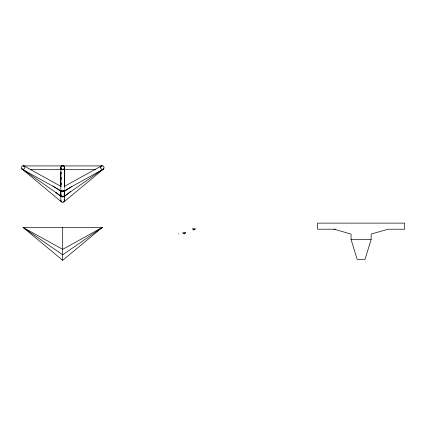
<?xml version="1.0" encoding="UTF-8"?>
<svg xmlns="http://www.w3.org/2000/svg" width="426" height="426" viewBox="0 0 426 426"><rect width="100%" height="100%" fill="white"/><g stroke="black" fill="none" stroke-linecap="round" stroke-linejoin="round"><path stroke-width="0.64" d="M60.811 195.603L60.811 200.476L61.11 200.476M61.11 194.996L60.817 194.996L60.811 189.932M60.811 186.604L60.811 173.057L61.11 173.057M64.571 197.739L64.571 190.118M64.571 186.46L64.571 167.572A1.88 1.869 0 0 0 61.749 165.954A1.88 1.853 0 0 0 61.749 169.175A1.88 1.869 0 0 0 64.571 167.572L64.571 188.292M371.126 239.572L365.023 259.317L357.174 259.317L351.072 239.572L351.072 234.082L334.064 229.209L317.498 229.209L317.498 223.123L404.7 223.123L404.7 229.209L388.134 229.209L371.126 234.082L371.126 239.572L351.072 239.572M22.322 168.888L22.147 169.213L61.892 191.21M23.739 166.326L23.962 165.932M61.781 191.152L62.255 190.3M22.115 168.93L61.621 196.54L61.988 196.008M21.928 168.925L61.488 201.924L61.972 201.344M64.028 196.924L70.636 191.439M62.691 260.307L102.325 227.404L23.052 227.404L62.691 260.307L62.691 227.404M64.337 191.572L71.935 186.311M64.044 186.609L101.532 165.868M63.485 191.21L103.236 169.218L103.055 168.888M334.064 229.209L335.262 229.161M30.321 169.452L61.371 169.452M64.672 169.452L95.722 169.452M60.817 178.542L61.11 178.542M60.817 184.027L61.11 184.027M64.108 194.996L64.566 194.996M64.108 200.476L64.566 200.476L64.571 189.932M23.851 165.868L61.222 186.556M52.899 185.933L61.046 191.572M55.758 192.28L61.349 196.924M103.289 168.728L103.523 169.015L63.889 201.924L63.474 201.423M103.268 168.93L63.756 196.54L63.33 195.917M101.42 165.932L101.596 166.257M63.128 190.3L63.596 191.152M193.814 228.868L193.814 230.184M184.133 232.804L184.133 234.119M178.553 233.682L178.553 234.119M102.325 165.922L23.052 165.922M60.811 167.572L60.811 188.846M60.811 190.118L60.811 194.996M60.827 194.725A1.88 1.874 0 0 0 63.218 196.796A1.88 1.874 0 0 0 64.108 193.766A1.88 1.837 0 0 1 63.218 196.753A1.88 1.837 0 0 1 60.827 194.73M64.374 190.15A1.88 1.709 61 0 1 61.099 190.15M64.108 199.251A1.88 1.874 0 0 1 63.218 202.281A1.88 1.874 0 0 1 60.827 200.209M64.278 190.15A1.88 1.709 -61 0 1 61.003 190.15M102.325 227.404L62.691 254.823L23.052 227.404L62.691 249.338L102.325 227.404M185.72 232.804L184.133 233.682L182.546 232.804L185.72 232.804M195.401 228.868L193.814 229.747L192.227 228.868L195.401 228.868M64.401 184.799A1.88 1.869 0 0 0 64.491 183.5A1.88 1.853 0 0 1 64.401 184.793M61.11 183.015A1.88 1.869 0 0 0 61.11 185.033A1.88 1.853 0 0 1 61.11 183.02M64.55 178.803A1.88 1.853 0 0 0 64.55 178.276A1.88 1.869 0 0 1 64.55 178.808M61.11 177.535A1.88 1.853 0 0 0 61.11 179.543A1.88 1.869 0 0 1 61.11 177.53M64.55 173.318A1.88 1.837 0 0 0 64.55 172.796A1.88 1.874 0 0 1 64.55 173.323M61.11 172.061A1.88 1.837 0 0 0 61.11 174.048A1.88 1.874 0 0 1 61.11 172.04M60.929 190.161A1.88 1.869 0 0 0 64.448 190.161A1.88 1.837 0 0 1 60.929 190.15M100.573 167.397A1.88 1.709 61 0 0 103.177 169.244A1.88 1.709 61 0 0 103.225 166.071A1.88 1.709 61 0 0 100.573 167.397M61.749 165.954A1.88 1.869 0 0 0 61.749 169.191A1.88 1.853 0 0 0 64.571 167.572A1.88 1.853 0 0 0 61.749 165.964M23.84 169.143A1.88 1.709 -61 0 0 24.01 165.954A1.88 1.709 -61 0 0 21.3 167.615A1.88 1.709 -61 0 0 23.84 169.143"/></g></svg>
